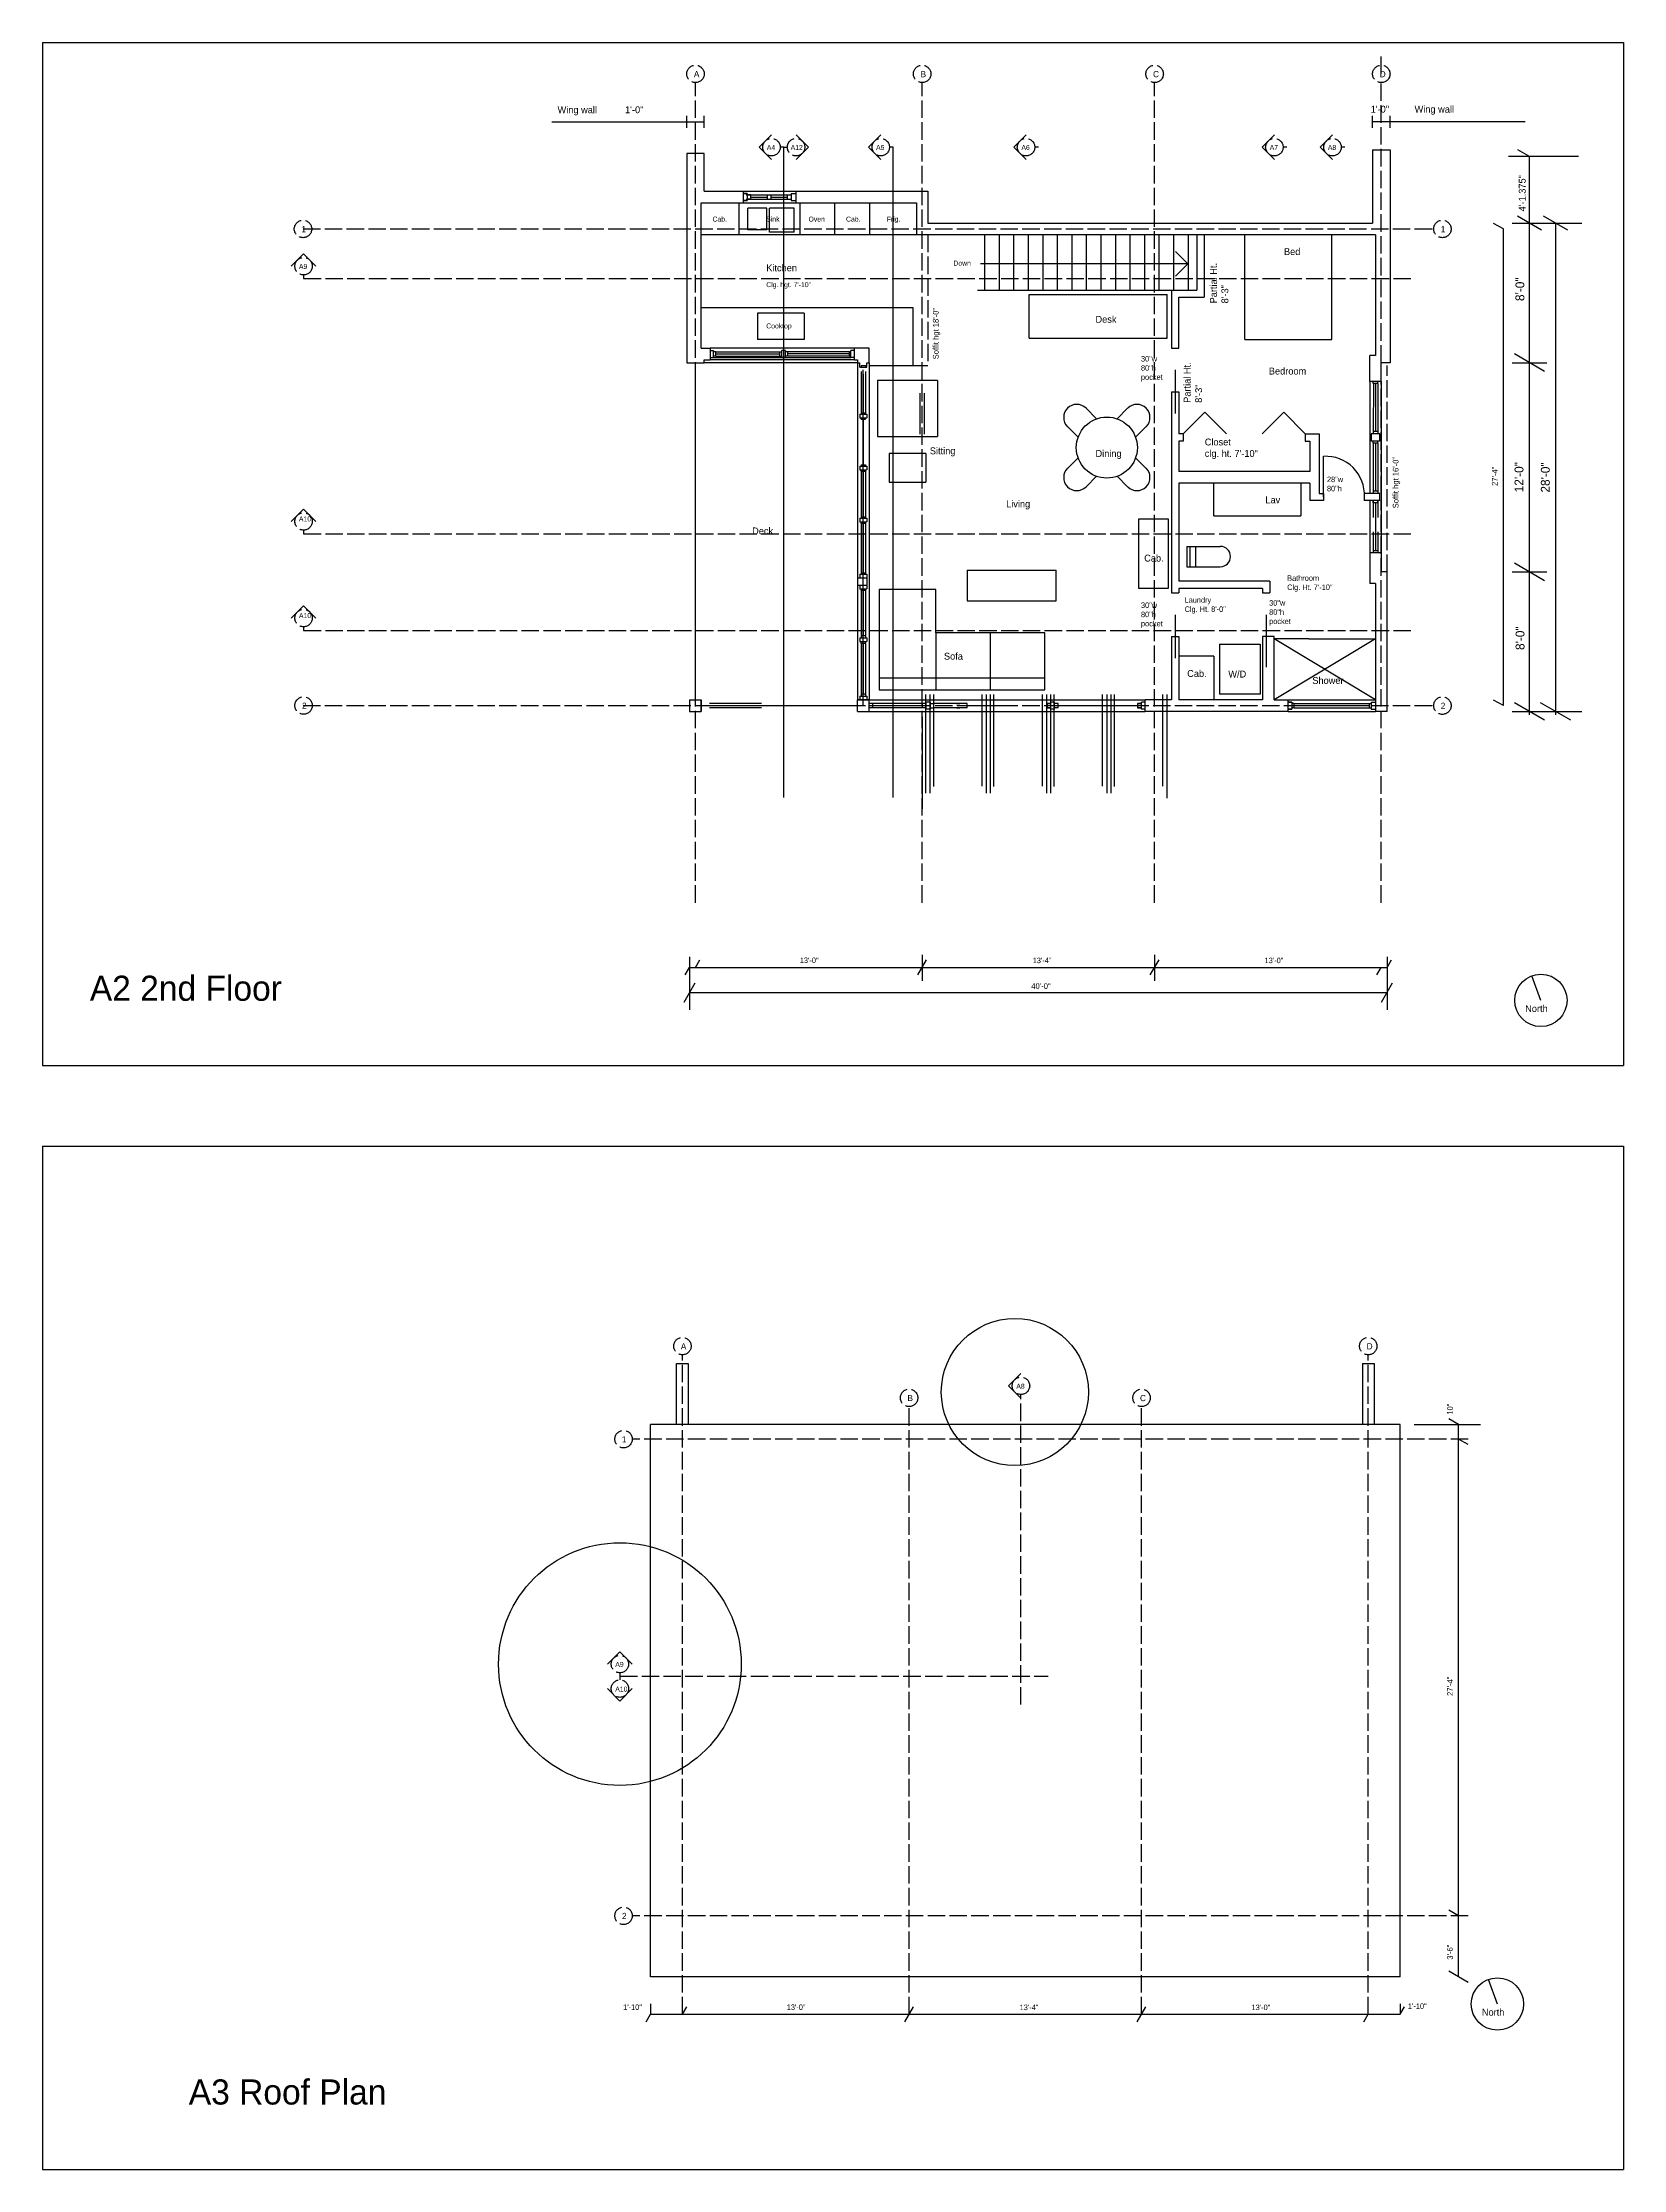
# Model space of a CAD drawing. Header units: inches. Extents: x -173 to 6949, y -1195 to 3486.
# Drawn here: x 967 to 2055, y 1211 to 2675 of the extents above; entities that cross this region are included whole.
import ezdxf

# ---------------------------------------------------------------- set-up
doc = ezdxf.new("R2010")
doc.units = ezdxf.units.IN
doc.header["$MEASUREMENT"] = 0
doc.linetypes.add('ACAD_ISO02W100', pattern=[15, 12, -3])
for name, color, linetype in [('const', 7, 'Continuous'), ('e1', 7, 'Continuous'), ('e2', 251, 'Continuous'), ('glass', 172, 'Continuous'), ('grid', 252, 'ACAD_ISO02W100'), ('millwork', 253, 'Continuous'), ('soffit', 253, 'ACAD_ISO02W100'), ('stairs', 140, 'Continuous'), ('walls', 7, 'Continuous')]:
    doc.layers.add(name, color=color, linetype=linetype)

msp = doc.modelspace()

# ---------------------------------------------------------------- linework, layer by layer
for p, q in [((966.9, 2674.8), (2054.9, 2674.8)), ((966.9, 2674.8), (966.9, 1970.8)), ((2054.9, 2674.8), (2054.9, 1970.8)), ((966.9, 1970.8), (2054.9, 1970.8)), ((966.9, 1915.3), (2054.9, 1915.3)), ((966.9, 1915.3), (966.9, 1211.3)), ((2054.9, 1915.3), (2054.9, 1211.3)), ((966.9, 1211.3), (2054.9, 1211.3))]:
    msp.add_line(p, q)
at = {"layer": 'const'}
for p, q in [((2023.9, 2596.3), (1975.9, 2596.3)), ((1990.3, 2596.3), (1982.3, 2600.9)), ((1990.3, 2212.3), (1990.3, 2596.3)), ((1972.3, 2546.5), (1965.6, 2550.3)), ((1978.3, 2550.5), (2026.3, 2550.5)), ((1998.6, 2545.7), (1982, 2555.3)), ((2016.6, 2545.7), (2000, 2555.3)), ((2008.3, 2212.3), (2008.3, 2550.5)), ((1972.3, 2218.5), (1972.3, 2546.5)), ((2000.7, 2448.5), (1979.9, 2460.5)), ((1978.3, 2454.5), (2002.3, 2454.5)), ((2000.7, 2304.5), (1979.9, 2316.5)), ((1978.3, 2310.5), (2002.3, 2310.5)), ((1972.3, 2218.5), (1965.6, 2222.3)), ((1978.3, 2214.5), (2026.3, 2214.5)), ((2000.7, 2208.5), (1979.9, 2220.5)), ((2018.7, 2208.5), (1997.9, 2220.5)), ((1409.3, 2033.2), (1412.3, 2038.4)), ((1412.3, 2045.7), (1412.3, 2009.1)), ((1412.3, 2038.4), (1892.3, 2038.4)), ((1416.3, 2038.4), (1419.3, 2043.6)), ((1569.3, 2033.2), (1575.3, 2043.6)), ((1729.3, 2033.2), (1735.3, 2043.6)), ((1885.3, 2033.2), (1888.3, 2038.4)), ((1892.3, 2045.7), (1892.3, 2009.1)), ((1892.3, 2038.4), (1895.3, 2043.6)), ((1408.5, 2014.5), (1416.1, 2027.8)), ((1412.3, 2021.1), (1892.3, 2021.1)), ((1888.5, 2014.5), (1896.1, 2027.8)), ((1941.5, 1723.8), (1934.8, 1727.7)), ((1941.5, 1343.8), (1941.5, 1723.8)), ((1948.1, 1710), (1941.5, 1713.8)), ((1941.5, 1385.8), (1934.8, 1389.7)), ((1948.1, 1340), (1934.8, 1347.7)), ((1382.3, 1312.8), (1385.3, 1318)), ((1385.3, 1325.3), (1385.3, 1318)), ((1385.3, 1318), (1901.3, 1318)), ((1407.3, 1318), (1410.3, 1323.2)), ((1560.3, 1312.8), (1566.3, 1323.2)), ((1720.3, 1312.8), (1726.3, 1323.2)), ((1876.3, 1312.8), (1879.3, 1318)), ((1901.3, 1325.3), (1901.3, 1318)), ((1901.3, 1318), (1904.3, 1323.2))]:
    msp.add_line(p, q, dxfattribs=at)
at = {"layer": 'e1'}
for p, q in [((1887.3, 2400.6), (1887.3, 2405.6)), ((1887.3, 2359.6), (1887.3, 2364.6)), ((1540.8, 2218.5), (1572.3, 2218.5)), ((1603.3, 2218.5), (1629.5, 2218.5)), ((1665.8, 2218.5), (1720.5, 2218.5)), ((1828.3, 2218.5), (1880.1, 2218.5)), ((1901.3, 1343.8), (1385.3, 1343.8))]:
    msp.add_line(p, q, dxfattribs=at)
for centre in [(1998.1, 2015.7), (1968.2, 1325.1)]:
    msp.add_circle(centre, 18, dxfattribs=at)
at = {"layer": 'e2'}
for p, q in [((1888.3, 2653.2), (1888.3, 2665.3)), ((1317.4, 2620.3), (1422.3, 2620.3)), ((1410.3, 2616.2), (1410.3, 2624.4)), ((1422.3, 2616.2), (1422.3, 2624.4)), ((1882.3, 2616.2), (1882.3, 2624.4)), ((1987.2, 2620.3), (1882.3, 2620.3)), ((1894.3, 2616.2), (1894.3, 2624.4)), ((1477.1, 2602.8), (1474.6, 2602.8)), ((1477.1, 2155.2), (1477.1, 2602.8)), ((1477.1, 2602.8), (1479.5, 2602.8)), ((1552.3, 2602.8), (1549.8, 2602.8)), ((1552.3, 2155.2), (1552.3, 2602.8)), ((1652.3, 2602.8), (1649.8, 2602.8)), ((1823.2, 2602.8), (1820.7, 2602.8)), ((1863.2, 2602.8), (1860.7, 2602.8)), ((1527.8, 2454.5), (1527.8, 2306.5)), ((1535.8, 2454.5), (1535.8, 2222.5)), ((1527.8, 2301.5), (1527.8, 2222.5)), ((1884.3, 2264.5), (1814.5, 2222.5)), ((1884.3, 2222.5), (1814.5, 2264.5)), ((1838.3, 2264.5), (1814.5, 2264.5)), ((1574.8, 2158.2), (1574.8, 2226.2)), ((1577.8, 2158.2), (1577.8, 2226.2)), ((1580, 2226.2), (1580, 2162.8)), ((1613.3, 2226.2), (1613.3, 2163.1)), ((1616.3, 2226.2), (1616.3, 2158.2)), ((1619.3, 2158.2), (1619.3, 2226.2)), ((1621.5, 2226.2), (1621.5, 2162.8)), ((1654.8, 2226.2), (1654.8, 2163.1)), ((1657.8, 2226.2), (1657.8, 2158.2)), ((1660.8, 2158.2), (1660.8, 2226.2)), ((1663, 2226.2), (1663, 2162.8)), ((1696.3, 2226.2), (1696.3, 2163.1)), ((1699.3, 2226.2), (1699.3, 2158.2)), ((1702.3, 2158.2), (1702.3, 2226.2)), ((1704.5, 2226.2), (1704.5, 2162.8)), ((1737.8, 2226.2), (1737.8, 2163.1)), ((1740.8, 2226.2), (1740.8, 2154.8)), ((1535.8, 2222.5), (1725.8, 2222.5)), ((1535.8, 2214.5), (1725.8, 2214.5)), ((1572.3, 2210.9), (1572.3, 2147.5)), ((1910.9, 1723.8), (1956.5, 1723.8))]:
    msp.add_line(p, q, dxfattribs=at)
for centre, radius in [((1636.1, 1746.2), 50.6), ((1364.3, 1559), 83.5)]:
    msp.add_circle(centre, radius, dxfattribs=at)
at = {"layer": 'glass'}
for p, q in [((1451.3, 2570), (1482.6, 2570)), ((1451.3, 2567), (1482.6, 2567)), ((1430.3, 2462), (1474.3, 2462)), ((1430.3, 2459), (1474.3, 2459)), ((1522.3, 2462), (1479.8, 2462)), ((1522.3, 2459), (1479.8, 2459)), ((1530.3, 2448.5), (1530.3, 2420.1)), ((1533.3, 2448.5), (1533.3, 2420.1)), ((1570.8, 2433.6), (1570.8, 2405.3)), ((1573.8, 2433.6), (1573.8, 2405.3)), ((1882.9, 2440.1), (1882.8, 2407.1)), ((1885.9, 2440.1), (1885.8, 2407.1)), ((1882.8, 2399.1), (1882.8, 2364.6)), ((1885.8, 2399.1), (1885.8, 2364.6)), ((1530.3, 2379.8), (1530.3, 2348.5)), ((1533.3, 2379.8), (1533.3, 2348.5)), ((1882.8, 2359.7), (1882.8, 2348)), ((1885.8, 2359.6), (1885.8, 2348)), ((1530.3, 2344), (1530.3, 2310)), ((1533.3, 2344), (1533.3, 2310)), ((1882.8, 2338), (1882.8, 2325.1)), ((1885.8, 2338), (1885.8, 2325.1)), ((1530.3, 2298), (1530.3, 2266.7)), ((1533.3, 2298), (1533.3, 2266.7)), ((1530.3, 2261.2), (1530.3, 2226.5)), ((1533.3, 2261.2), (1533.3, 2226.5)), ((1461.7, 2220), (1426, 2220)), ((1461.7, 2217), (1426, 2217)), ((1572.3, 2220), (1538.2, 2220)), ((1572.3, 2217), (1538.2, 2217)), ((1600.5, 2220), (1579.8, 2220)), ((1600.5, 2217), (1579.8, 2217)), ((1828.3, 2220), (1880.1, 2220)), ((1828.3, 2217), (1880.1, 2217))]:
    msp.add_line(p, q, dxfattribs=at)
at = {"layer": 'grid'}
for p, q in [((1416.3, 2082.9), (1416.3, 2647.2)), ((1572.3, 2082.9), (1572.3, 2647.2)), ((1732.3, 2082.9), (1732.3, 2647.2)), ((1888.3, 2364.6), (1888.3, 2647.2)), ((1146.2, 2546.5), (1924.3, 2546.5)), ((1146.6, 2514.9), (1146.6, 2512.5)), ((1146.6, 2512.5), (1911.5, 2512.5)), ((1888.3, 2082.9), (1888.3, 2359.6)), ((1146.6, 2339.3), (1146.6, 2336.8)), ((1146.6, 2336.8), (1911.5, 2336.8)), ((1146.6, 2272.8), (1146.6, 2270.3)), ((1146.6, 2270.3), (1911.5, 2270.3)), ((1146.2, 2218.5), (1924.3, 2218.5)), ((1407.3, 1318), (1407.3, 1771.8)), ((1879.3, 1318), (1879.3, 1771.8)), ((1640.3, 1531.2), (1640.3, 1744.5)), ((1563.3, 1318), (1563.3, 1736.2)), ((1723.3, 1318), (1723.3, 1736.2)), ((1948.1, 1713.8), (1372.8, 1713.8)), ((1364.3, 1553), (1364.3, 1548.1)), ((1364.3, 1550.6), (1659.1, 1550.6)), ((1948.1, 1385.8), (1372.8, 1385.8))]:
    msp.add_line(p, q, dxfattribs=at)
for centre in [(1416.3, 2653.2), (1572.3, 2653.2), (1732.3, 2653.2), (1888.3, 2653.2), (1468.6, 2602.8), (1485.5, 2602.8), (1543.8, 2602.8), (1643.8, 2602.8), (1814.7, 2602.8), (1854.7, 2602.8), (1146.2, 2546.5), (1930.3, 2546.5), (1146.6, 2520.9), (1146.6, 2345.3), (1146.6, 2278.8), (1146.6, 2218.6), (1930.3, 2218.5), (1407.3, 1777.8), (1879.3, 1777.8), (1640.3, 1750.5), (1563.3, 1742.2), (1723.3, 1742.2), (1366.8, 1713.8), (1364.3, 1559), (1364.3, 1542.1), (1366.8, 1385.8)]:
    msp.add_circle(centre, 6, dxfattribs=at)
at = {"layer": 'millwork'}
for p, q in [((1446.3, 2542.5), (1446.3, 2564.5)), ((1449.3, 2572.5), (1485.3, 2572.5)), ((1449.3, 2564.5), (1485.3, 2564.5)), ((1454.3, 2568.5), (1465.9, 2568.5)), ((1468.4, 2568.5), (1479.6, 2568.5)), ((1488.3, 2542.5), (1488.3, 2564.5)), ((1512.3, 2542.5), (1512.3, 2564.5)), ((1536.3, 2542.5), (1536.3, 2564.5)), ((1452.3, 2545.9), (1452.3, 2560.9)), ((1465.3, 2560.9), (1452.3, 2560.9)), ((1465.3, 2545.9), (1465.3, 2560.9)), ((1467.3, 2544.4), (1467.3, 2560.9)), ((1484.3, 2560.9), (1467.3, 2560.9)), ((1484.3, 2544.4), (1484.3, 2560.9)), ((1568.3, 2542.5), (1420.3, 2542.5)), ((1465.3, 2545.9), (1452.3, 2545.9)), ((1484.3, 2544.4), (1467.3, 2544.4)), ((1745.5, 2504.5), (1745.5, 2542.5)), ((1755.5, 2504.5), (1755.5, 2542.5)), ((1794.3, 2470.5), (1794.3, 2542.5)), ((1854.3, 2470.5), (1854.3, 2542.5)), ((1420.3, 2492.5), (1565.8, 2492.5)), ((1459.1, 2488.5), (1459.1, 2470.5)), ((1491.1, 2488.5), (1459.1, 2488.5)), ((1491.1, 2488.5), (1491.1, 2470.5)), ((1565.8, 2492.5), (1565.8, 2452.5)), ((1646, 2471.4), (1646, 2501.5)), ((1646, 2501.5), (1741, 2501.5)), ((1741, 2471.4), (1741, 2501.5)), ((1748, 2502.5), (1748, 2502.5)), ((1525.8, 2464.5), (1426.3, 2464.5)), ((1430.3, 2460.5), (1474.3, 2460.5)), ((1491.1, 2470.5), (1459.1, 2470.5)), ((1522.3, 2460.5), (1479.8, 2460.5)), ((1646, 2471.4), (1741, 2471.4)), ((1794.3, 2470.5), (1854.3, 2470.5)), ((1416.3, 2222.5), (1416.3, 2452.5)), ((1527.8, 2454.5), (1422.3, 2454.5)), ((1426.3, 2458), (1523.3, 2458)), ((1525.8, 2456.5), (1426.3, 2456.5)), ((1531.8, 2218.5), (1531.8, 2449.5)), ((1531.8, 2446.5), (1531.8, 2420.1)), ((1535.8, 2452.5), (1565.8, 2452.5)), ((1582.9, 2442.2), (1541.6, 2442.2)), ((1541.6, 2442.2), (1541.6, 2403.7)), ((1582.9, 2442.2), (1582.9, 2403.7)), ((1880.3, 2441.6), (1880.3, 2364.6)), ((1884.4, 2440.1), (1884.4, 2407.1)), ((1888.3, 2441.6), (1888.3, 2323.6)), ((1531.8, 2415.6), (1531.8, 2384.3)), ((1685.1, 2423.2), (1692.3, 2415.9)), ((1713.7, 2423.2), (1706.5, 2415.9)), ((1766.9, 2420.4), (1752, 2405.6)), ((1781.7, 2405.6), (1766.9, 2420.4)), ((1821.2, 2420.4), (1806.3, 2405.6)), ((1836, 2405.6), (1821.2, 2420.4)), ((1541.6, 2403.7), (1582.9, 2403.7)), ((1672.4, 2410.5), (1679.6, 2403.2)), ((1726.4, 2410.5), (1719.2, 2403.2)), ((1574.9, 2391.9), (1549.6, 2391.9)), ((1549.6, 2391.9), (1549.6, 2372.4)), ((1574.9, 2391.9), (1574.9, 2372.4)), ((1672.4, 2381.8), (1679.6, 2389.1)), ((1726.4, 2381.8), (1719.2, 2389.1)), ((1884.3, 2399.1), (1884.3, 2366.1)), ((1531.8, 2379.8), (1531.8, 2348.5)), ((1549.6, 2372.4), (1574.9, 2372.4)), ((1685.1, 2369.1), (1692.3, 2376.4)), ((1713.7, 2369.1), (1706.5, 2376.4)), ((1773, 2349.1), (1773, 2371.6)), ((1833, 2371.6), (1833, 2349.1)), ((1880.3, 2359.6), (1880.3, 2323.6)), ((1884.3, 2358.1), (1884.3, 2325.1)), ((1531.8, 2344), (1531.8, 2310)), ((1773, 2349.1), (1833, 2349.1)), ((1754.5, 2328.1), (1777.5, 2328.1)), ((1754.5, 2328.1), (1754.5, 2314.1)), ((1756.8, 2314.1), (1756.8, 2328.1)), ((1760.5, 2328.1), (1760.5, 2314.1)), ((1754.5, 2314.1), (1777.5, 2314.1)), ((1531.8, 2298), (1531.8, 2266.7)), ((1603.3, 2311.7), (1603.3, 2290.6)), ((1603.3, 2311.7), (1664.5, 2311.7)), ((1664.5, 2290.6), (1664.5, 2311.7)), ((1603.3, 2290.6), (1664.5, 2290.6)), ((1531.8, 2261.2), (1531.8, 2226.5)), ((1581.7, 2268.5), (1581.7, 2229.5)), ((1619.2, 2268.5), (1619.2, 2229.5)), ((1777, 2260.9), (1805, 2260.9)), ((1777, 2260.9), (1777, 2226.5)), ((1805, 2260.9), (1805, 2226.5)), ((1773, 2252.5), (1749, 2252.5)), ((1773, 2252.5), (1773, 2222.5)), ((1656.7, 2237.5), (1542.7, 2237.5)), ((1805, 2226.5), (1777, 2226.5)), ((1420.3, 2218.5), (1527.8, 2218.5)), ((1824.3, 2222.5), (1884.3, 2222.5)), ((1824.3, 2214.5), (1884.3, 2214.5))]:
    msp.add_line(p, q, dxfattribs=at)
msp.add_lwpolyline([(1741.5, 2299.1), (1721.5, 2299.1), (1721.5, 2347.1), (1741.5, 2347.1)], close=True, dxfattribs=at)
msp.add_lwpolyline([(1542.7, 2229.5), (1656.7, 2229.5), (1656.7, 2268.5), (1581.7, 2268.5), (1581.7, 2298.5), (1542.7, 2298.5), (1542.7, 2229.5)], dxfattribs=at)
for centre, radius, start, end in [((1678.7, 2416.8), 9, 45, 225), ((1720.1, 2416.8), 9, 315, 135), ((1850, 2363.4), 26.7, 357.1367, 92.8633), ((1678.7, 2375.5), 9, 135, 315), ((1720.1, 2375.5), 9, 225, 45), ((1777.5, 2321.1), 7, 270, 90)]:
    msp.add_arc(centre, radius, start, end, dxfattribs=at)
at = {"layer": 'soffit'}
for p, q in [((1576.3, 2542.5), (1576.3, 2452.5)), ((1535.8, 2452.5), (1576.3, 2452.5)), ((1892.3, 2310.5), (1892.3, 2452.5))]:
    msp.add_line(p, q, dxfattribs=at)
at = {"layer": 'stairs'}
for p, q in [((1615.5, 2504.5), (1615.5, 2542.5)), ((1625.5, 2504.5), (1625.5, 2542.5)), ((1635.5, 2504.5), (1635.5, 2542.5)), ((1645.5, 2504.5), (1645.5, 2542.5)), ((1655.5, 2504.5), (1655.5, 2542.5)), ((1665.5, 2504.5), (1665.5, 2542.5)), ((1675.5, 2504.5), (1675.5, 2542.5)), ((1685.5, 2504.5), (1685.5, 2542.5)), ((1695.5, 2504.5), (1695.5, 2542.5)), ((1705.5, 2504.5), (1705.5, 2542.5)), ((1715.5, 2504.5), (1715.5, 2542.5)), ((1725.5, 2504.5), (1725.5, 2542.5)), ((1735.5, 2504.5), (1735.5, 2542.5)), ((1610.5, 2504.5), (1761.3, 2504.5))]:
    msp.add_line(p, q, dxfattribs=at)
at = {"layer": 'walls'}
for p, q in [((1468.6, 2611.3), (1460.1, 2602.8)), ((1485.5, 2611.3), (1494, 2602.8)), ((1543.8, 2611.3), (1535.3, 2602.8)), ((1643.8, 2611.3), (1635.3, 2602.8)), ((1814.7, 2611.3), (1806.2, 2602.8)), ((1854.7, 2611.3), (1846.2, 2602.8)), ((1410.3, 2598.5), (1410.3, 2454.5)), ((1422.3, 2598.5), (1410.3, 2598.5)), ((1422.3, 2572.5), (1422.3, 2598.5)), ((1468.6, 2594.3), (1460.1, 2602.8)), ((1485.5, 2594.3), (1494, 2602.8)), ((1543.8, 2594.3), (1535.3, 2602.8)), ((1643.8, 2594.3), (1635.3, 2602.8)), ((1814.7, 2594.3), (1806.2, 2602.8)), ((1854.7, 2594.3), (1846.2, 2602.8)), ((1882.3, 2601), (1882.3, 2550.5)), ((1882.3, 2601), (1894.3, 2601)), ((1894.3, 2601), (1894.3, 2454.5)), ((1420.3, 2464.5), (1420.3, 2564.5)), ((1420.3, 2564.5), (1568.3, 2564.5)), ((1422.3, 2572.5), (1576.3, 2572.5)), ((1449.3, 2564.5), (1449.3, 2572.5)), ((1449.3, 2571), (1451.8, 2571)), ((1451.8, 2571), (1449.3, 2571)), ((1449.3, 2566), (1451.8, 2566)), ((1451.8, 2566), (1449.3, 2566)), ((1451.8, 2571), (1451.8, 2566)), ((1454.3, 2570), (1451.8, 2570)), ((1451.8, 2570), (1454.3, 2570)), ((1454.3, 2567), (1451.8, 2567)), ((1451.8, 2567), (1454.3, 2567)), ((1454.3, 2567), (1454.3, 2570)), ((1454.3, 2567), (1454.3, 2570)), ((1465.9, 2570), (1468.4, 2570)), ((1465.9, 2567), (1465.9, 2570)), ((1465.9, 2567), (1468.4, 2567)), ((1468.4, 2567), (1468.4, 2570)), ((1479.6, 2567), (1479.6, 2570)), ((1479.6, 2570), (1482.1, 2570)), ((1479.6, 2567), (1482.1, 2567)), ((1482.1, 2571), (1482.1, 2566)), ((1482.1, 2571), (1485.3, 2571)), ((1482.1, 2566), (1485.3, 2566)), ((1485.3, 2572.5), (1485.3, 2564.5)), ((1568.3, 2564.5), (1568.3, 2542.5)), ((1576.3, 2572.5), (1576.3, 2550.5)), ((1576.3, 2550.5), (1882.3, 2550.5)), ((1766.3, 2542.5), (1568.3, 2542.5)), ((1761.3, 2542.5), (1761.3, 2504.5)), ((1884.3, 2542.5), (1766.3, 2542.5)), ((1766.3, 2542.5), (1766.3, 2499.5)), ((1884.3, 2542.5), (1884.3, 2459.5)), ((1138.1, 2520.9), (1146.6, 2529.4)), ((1155, 2520.9), (1146.6, 2529.4)), ((1755.1, 2522.5), (1612.4, 2522.5)), ((1755.1, 2522.5), (1746.6, 2530.9)), ((1755.1, 2522.5), (1746.6, 2514)), ((1744, 2504.5), (1744, 2464.5)), ((1749, 2499.5), (1766.3, 2499.5)), ((1749, 2464.5), (1749, 2499.5)), ((1420.3, 2464.5), (1426.3, 2464.5)), ((1426.3, 2464.5), (1426.3, 2456.5)), ((1426.3, 2463), (1428.8, 2463)), ((1428.8, 2458), (1428.8, 2463)), ((1430.3, 2462), (1428.8, 2462)), ((1430.3, 2459), (1428.8, 2459)), ((1430.3, 2459), (1430.3, 2462)), ((1474.3, 2459), (1474.3, 2462)), ((1474.3, 2462), (1475.8, 2462)), ((1474.3, 2459), (1475.8, 2459)), ((1478.3, 2463), (1475.8, 2463)), ((1475.8, 2458), (1475.8, 2463)), ((1478.3, 2458), (1478.3, 2463)), ((1479.8, 2462), (1478.3, 2462)), ((1479.8, 2459), (1478.3, 2459)), ((1479.8, 2459), (1479.8, 2462)), ((1522.3, 2462), (1520.8, 2462)), ((1522.3, 2459), (1520.8, 2459)), ((1522.3, 2459), (1522.3, 2462)), ((1522.3, 2462), (1523.3, 2462)), ((1522.3, 2459), (1523.3, 2459)), ((1523.3, 2458), (1523.3, 2463)), ((1525.8, 2463), (1523.3, 2463)), ((1535.8, 2464.5), (1525.8, 2464.5)), ((1525.8, 2456.5), (1525.8, 2464.5)), ((1535.8, 2454.5), (1535.8, 2464.5)), ((1744, 2464.5), (1749, 2464.5)), ((1880.3, 2441.6), (1880.3, 2459.5)), ((1884.3, 2459.5), (1880.3, 2459.5)), ((1410.3, 2454.5), (1422.3, 2454.5)), ((1422.3, 2456.5), (1426.3, 2456.5)), ((1422.3, 2454.5), (1422.3, 2456.5)), ((1426.3, 2458), (1428.8, 2458)), ((1478.3, 2458), (1475.8, 2458)), ((1525.8, 2458), (1523.3, 2458)), ((1525.8, 2456.5), (1527.8, 2456.5)), ((1527.8, 2456.5), (1527.8, 2454.5)), ((1527.8, 2454.5), (1529.3, 2454.5)), ((1529.3, 2451.5), (1529.3, 2454.5)), ((1529.3, 2451.5), (1534.3, 2451.5)), ((1530.3, 2452.5), (1530.3, 2451.5)), ((1530.3, 2452.5), (1533.3, 2452.5)), ((1533.3, 2452.5), (1533.3, 2451.5)), ((1534.3, 2451.5), (1534.3, 2454.5)), ((1534.3, 2454.5), (1535.8, 2454.5)), ((1746.5, 2449.5), (1746.5, 2419.5)), ((1894.3, 2454.5), (1888.3, 2454.5)), ((1888.3, 2441.6), (1888.3, 2454.5)), ((1744, 2434.5), (1749, 2434.5)), ((1744, 2434.5), (1744, 2296.1)), ((1749, 2434.5), (1749, 2405.6)), ((1888.3, 2441.6), (1880.3, 2441.6)), ((1882.8, 2440.1), (1882.8, 2441.6)), ((1885.8, 2440.1), (1882.8, 2440.1)), ((1885.8, 2440.1), (1885.8, 2441.6)), ((1529.3, 2419.1), (1534.3, 2419.1)), ((1529.3, 2419.1), (1529.3, 2416.6)), ((1529.3, 2416.6), (1534.3, 2416.6)), ((1530.3, 2420.1), (1530.3, 2419.1)), ((1530.3, 2420.1), (1533.3, 2420.1)), ((1530.3, 2415.6), (1530.3, 2416.6)), ((1530.3, 2415.6), (1533.3, 2415.6)), ((1533.3, 2420.1), (1533.3, 2419.1)), ((1533.3, 2415.6), (1533.3, 2416.6)), ((1534.3, 2419.1), (1534.3, 2416.6)), ((1752, 2405.6), (1749, 2405.6)), ((1752, 2400.6), (1749, 2400.6)), ((1749, 2400.6), (1749, 2379.6)), ((1752, 2405.6), (1752, 2400.6)), ((1836, 2405.6), (1845.6, 2405.6)), ((1836, 2405.6), (1836, 2400.6)), ((1836, 2400.6), (1839, 2400.6)), ((1839, 2400.6), (1839, 2379.6)), ((1839, 2400.6), (1839, 2379.6)), ((1845.6, 2405.6), (1845.6, 2364.6)), ((1881.3, 2405.6), (1881.3, 2400.6)), ((1887.3, 2405.6), (1881.3, 2405.6)), ((1887.3, 2400.6), (1881.3, 2400.6)), ((1885.8, 2407.1), (1882.8, 2407.1)), ((1882.8, 2407.1), (1882.8, 2405.6)), ((1882.8, 2399.1), (1882.8, 2400.6)), ((1885.8, 2407.1), (1885.8, 2405.6)), ((1885.8, 2399.1), (1885.8, 2400.6)), ((1848.6, 2362.1), (1848.6, 2390.1)), ((1885.8, 2399.1), (1882.8, 2399.1)), ((1529.3, 2383.3), (1534.3, 2383.3)), ((1529.3, 2383.3), (1529.3, 2380.8)), ((1529.3, 2380.8), (1534.3, 2380.8)), ((1530.3, 2384.3), (1530.3, 2383.3)), ((1530.3, 2384.3), (1533.3, 2384.3)), ((1530.3, 2379.8), (1530.3, 2380.8)), ((1530.3, 2379.8), (1533.3, 2379.8)), ((1533.3, 2384.3), (1533.3, 2383.3)), ((1533.3, 2379.8), (1533.3, 2380.8)), ((1534.3, 2383.3), (1534.3, 2380.8)), ((1839, 2379.6), (1749, 2379.6)), ((1839, 2371.6), (1749, 2371.6)), ((1749, 2371.6), (1749, 2304.1)), ((1839, 2371.6), (1839, 2359.6)), ((1848.6, 2359.6), (1839, 2359.6)), ((1845.6, 2364.6), (1848.6, 2364.6)), ((1848.6, 2364.6), (1848.6, 2359.6)), ((1876.6, 2364.6), (1876.6, 2359.6)), ((1887.3, 2364.6), (1876.6, 2364.6)), ((1887.3, 2359.6), (1876.6, 2359.6)), ((1885.8, 2366.1), (1882.8, 2366.1)), ((1882.8, 2366.1), (1882.8, 2364.6)), ((1882.8, 2358.1), (1882.8, 2359.6)), ((1885.8, 2358.1), (1882.8, 2358.1)), ((1885.8, 2366.1), (1885.8, 2364.6)), ((1885.8, 2358.1), (1885.8, 2359.6)), ((1138.1, 2345.3), (1146.6, 2353.8)), ((1155, 2345.3), (1146.6, 2353.8)), ((1529.3, 2347.5), (1534.3, 2347.5)), ((1529.3, 2347.5), (1529.3, 2345)), ((1529.3, 2345), (1534.3, 2345)), ((1530.3, 2348.5), (1530.3, 2347.5)), ((1530.3, 2348.5), (1533.3, 2348.5)), ((1530.3, 2344), (1530.3, 2345)), ((1530.3, 2344), (1533.3, 2344)), ((1533.3, 2348.5), (1533.3, 2347.5)), ((1533.3, 2344), (1533.3, 2345)), ((1534.3, 2347.5), (1534.3, 2345)), ((1888.3, 2323.6), (1880.3, 2323.6)), ((1880.3, 2323.6), (1880.3, 2302.5)), ((1885.8, 2325.1), (1882.8, 2325.1)), ((1882.8, 2325.1), (1882.8, 2323.6)), ((1885.8, 2325.1), (1885.8, 2323.6)), ((1888.3, 2323.6), (1888.3, 2310.5)), ((1527.8, 2306.5), (1534.3, 2306.5)), ((1527.8, 2306.5), (1527.8, 2301.5)), ((1527.8, 2301.5), (1534.3, 2301.5)), ((1529.3, 2309), (1534.3, 2309)), ((1529.3, 2309), (1529.3, 2306.5)), ((1529.3, 2301.5), (1529.3, 2299)), ((1529.3, 2299), (1534.3, 2299)), ((1530.3, 2310), (1533.3, 2310)), ((1530.3, 2310), (1530.3, 2309)), ((1530.3, 2298), (1530.3, 2299)), ((1530.3, 2298), (1533.3, 2298)), ((1533.3, 2310), (1533.3, 2309)), ((1533.3, 2298), (1533.3, 2299)), ((1534.3, 2309), (1534.3, 2299)), ((1811.5, 2304.1), (1749, 2304.1)), ((1806.5, 2299.1), (1749, 2299.1)), ((1749, 2299.1), (1749, 2296.1)), ((1806.5, 2299.1), (1806.5, 2296.1)), ((1811.5, 2304.1), (1811.5, 2296.1)), ((1884.3, 2302.5), (1880.3, 2302.5)), ((1884.3, 2302.5), (1884.3, 2214.5)), ((1892.3, 2310.5), (1888.3, 2310.5)), ((1892.3, 2214.5), (1892.3, 2310.5)), ((1138.1, 2278.8), (1146.6, 2287.3)), ((1155, 2278.8), (1146.6, 2287.3)), ((1744, 2296.1), (1749, 2296.1)), ((1806.5, 2296.1), (1811.5, 2296.1)), ((1746.5, 2281.1), (1746.5, 2251.1)), ((1809, 2281.1), (1809, 2245.1)), ((1529.3, 2265.2), (1534.3, 2265.2)), ((1529.3, 2265.2), (1529.3, 2262.7)), ((1529.3, 2262.7), (1534.3, 2262.7)), ((1530.3, 2266.7), (1530.3, 2265.2)), ((1530.3, 2266.7), (1533.3, 2266.7)), ((1530.3, 2261.2), (1530.3, 2262.7)), ((1533.3, 2261.2), (1530.3, 2261.2)), ((1533.3, 2266.7), (1533.3, 2265.2)), ((1533.3, 2261.2), (1533.3, 2262.7)), ((1534.3, 2265.2), (1534.3, 2262.7)), ((1744, 2266.1), (1744, 2222.5)), ((1744, 2266.1), (1749, 2266.1)), ((1749, 2266.1), (1749, 2222.5)), ((1806.5, 2266.1), (1806.5, 2222.5)), ((1814.5, 2266.1), (1806.5, 2266.1)), ((1809, 2266.1), (1809, 2266.1)), ((1814.5, 2222.5), (1814.5, 2266.1)), ((1838.3, 2264.5), (1884.3, 2264.5)), ((1529.3, 2225), (1534.3, 2225)), ((1529.3, 2225), (1529.3, 2222.5)), ((1533.3, 2226.5), (1530.3, 2226.5)), ((1530.3, 2226.5), (1530.3, 2225)), ((1533.3, 2226.5), (1533.3, 2225)), ((1534.3, 2225), (1534.3, 2222.5)), ((1412.3, 2222.5), (1412.3, 2214.5)), ((1412.3, 2222.5), (1420.3, 2222.5)), ((1412.3, 2214.5), (1420.3, 2214.5)), ((1420.3, 2222.5), (1420.3, 2214.5)), ((1420.3, 2214.5), (1420.3, 2222.5)), ((1527.8, 2222.5), (1535.8, 2222.5)), ((1535.8, 2222.5), (1527.8, 2222.5)), ((1527.8, 2214.5), (1527.8, 2222.5)), ((1527.8, 2214.5), (1535.8, 2214.5)), ((1535.8, 2214.5), (1535.8, 2222.5)), ((1538.3, 2220), (1535.8, 2220)), ((1538.3, 2217), (1535.8, 2217)), ((1538.3, 2217), (1538.3, 2220)), ((1572.3, 2220), (1572.3, 2217)), ((1574.8, 2220), (1572.3, 2220)), ((1574.8, 2217), (1572.3, 2217)), ((1574.8, 2216), (1574.8, 2221)), ((1577.8, 2221), (1574.8, 2221)), ((1574.8, 2221), (1574.8, 2216)), ((1577.8, 2216), (1574.8, 2216)), ((1577.8, 2216), (1577.8, 2221)), ((1577.8, 2221), (1577.8, 2216)), ((1577.8, 2220), (1580, 2220)), ((1577.8, 2217), (1580, 2217)), ((1580, 2220), (1580, 2217)), ((1596, 2220), (1598.3, 2220)), ((1596, 2217), (1598.3, 2217)), ((1603.3, 2220), (1600.8, 2220)), ((1603.3, 2217), (1600.8, 2217)), ((1603.3, 2217), (1603.3, 2220)), ((1658.3, 2220), (1660.8, 2220)), ((1658.3, 2220), (1658.3, 2217)), ((1660.8, 2220), (1658.3, 2220)), ((1658.3, 2217), (1660.8, 2217)), ((1660.8, 2217), (1658.3, 2217)), ((1660.8, 2216), (1660.8, 2221)), ((1663.3, 2221), (1660.8, 2221)), ((1663.3, 2216), (1660.8, 2216)), ((1663.3, 2216), (1663.3, 2221)), ((1665.8, 2220), (1663.3, 2220)), ((1665.8, 2217), (1663.3, 2217)), ((1665.8, 2217), (1665.8, 2220)), ((1720.5, 2220), (1723.3, 2220)), ((1720.5, 2220), (1720.5, 2217)), ((1723.3, 2220), (1720.5, 2220)), ((1720.5, 2217), (1723.3, 2217)), ((1723.3, 2217), (1720.5, 2217)), ((1723.3, 2216), (1723.3, 2221)), ((1725.8, 2221), (1723.3, 2221)), ((1725.8, 2216), (1723.3, 2216)), ((1744, 2222.5), (1725.8, 2222.5)), ((1725.8, 2214.5), (1725.8, 2222.5)), ((1824.3, 2214.5), (1725.8, 2214.5)), ((1806.5, 2222.5), (1749, 2222.5)), ((1814.5, 2222.5), (1824.3, 2222.5)), ((1824.3, 2214.5), (1824.3, 2222.5)), ((1824.3, 2221), (1826.8, 2221)), ((1826.8, 2221), (1824.3, 2221)), ((1824.3, 2216), (1826.8, 2216)), ((1826.8, 2216), (1824.3, 2216)), ((1826.8, 2221), (1826.8, 2216)), ((1828.3, 2220), (1826.8, 2220)), ((1828.3, 2217), (1826.8, 2217)), ((1828.3, 2217), (1828.3, 2220)), ((1828.3, 2217), (1828.3, 2220)), ((1880.1, 2217), (1880.1, 2220)), ((1880.1, 2220), (1881.3, 2220)), ((1880.1, 2217), (1881.3, 2217)), ((1881.3, 2221), (1881.3, 2216)), ((1881.3, 2221), (1884.3, 2221)), ((1881.3, 2216), (1884.3, 2216)), ((1892.3, 2214.5), (1884.3, 2214.5)), ((1572.3, 2047), (1572.3, 2029.1)), ((1732.3, 2047), (1732.3, 2029.1)), ((1998.1, 2015.7), (1991.9, 2032.6)), ((1403.3, 1723.8), (1403.3, 1765.8)), ((1403.3, 1765.8), (1411.3, 1765.8)), ((1411.3, 1765.8), (1411.3, 1723.8)), ((1640.3, 1759), (1631.8, 1750.5)), ((1875.3, 1765.8), (1883.3, 1765.8)), ((1875.3, 1765.8), (1875.3, 1723.8)), ((1883.3, 1765.8), (1883.3, 1723.8)), ((1640.3, 1742), (1631.8, 1750.5)), ((1385.3, 1343.8), (1385.3, 1723.8)), ((1901.3, 1723.8), (1385.3, 1723.8)), ((1901.3, 1343.8), (1901.3, 1723.8)), ((1355.8, 1559), (1364.3, 1567.5)), ((1372.8, 1559), (1364.3, 1567.5)), ((1355.8, 1542.1), (1364.3, 1533.6)), ((1372.8, 1542.1), (1364.3, 1533.6)), ((1968.2, 1325.1), (1962.1, 1342))]:
    msp.add_line(p, q, dxfattribs=at)
msp.add_circle((1699.4, 2396.1), 21, dxfattribs=at)

# ---------------------------------------------------------------- texts
at = {"layer": 'const', "attachment_point": 1}
for s, insert, char_height, width in [('A', (1415.2, 2655.2), 4.26, 1625.197), ('B', (1571.2, 2655.2), 4.26, 1625.197), ('C', (1731.2, 2655.2), 4.26, 1625.197), ('D', (1887.2, 2655.2), 4.26, 1625.197), ('\\PWing wall           1\'-0"', (1321.4, 2638.8), 4.736, 1805.775), ('\\P1\'-0"          Wing wall           ', (1881, 2639.2), 4.736, 1805.775), ('A4', (1465.4, 2604.3), 3.41, 1300.158), ('A12', (1481.8, 2604.3), 3.41, 1300.158), ('A5', (1540.6, 2604.3), 3.41, 1300.158), ('A6', (1640.6, 2604.3), 3.41, 1300.158), ('A7', (1811.5, 2604.3), 3.41, 1300.158), ('A8', (1851.5, 2604.3), 3.41, 1300.158), ('1', (1145.1, 2548.5), 4.26, 1625.197), ('\\pt3.4098;Cab.', (1428, 2555), 3.41, 1300.158), ('\\pt3.4098;Sink', (1465, 2555), 3.41, 1300.158), ('\\pt3.4098;Oven', (1494.1, 2555), 3.41, 1300.158), ('\\pt3.4098;Cab.', (1519.9, 2555), 3.41, 1300.158), ('\\pt3.4098;Frig.', (1547.9, 2555), 3.41, 1300.158), ('1', (1929.2, 2548.5), 4.26, 1625.197), ('Bed', (1821.3, 2533.3), 4.74, 1805.775), ('A9', (1143.4, 2522.4), 3.41, 1300.158), ('\\PKitchen', (1465, 2530), 4.74, 1805.775), ('\\pt3.4098;Down', (1593.8, 2524.7), 3.41, 1300.158), ('\\pt3.4098;Clg. hgt. 7\'-10"', (1465, 2509.9), 3.41, 1300.158), ('\\pt3.4098;Cooktop', (1465, 2481.5), 3.41, 1300.158), ('\\PDesk', (1691.6, 2494.6), 4.74, 1805.775), ('30"w^J80"h^Jpocket', (1722.9, 2459.1), 3.789, 1444.62), ('\\PBedroom', (1810.9, 2459), 4.74, 1805.775), ('Closet^Jclg. ht. 7\'-10"', (1766.8, 2402.3), 4.736, 1805.775), ('Sitting', (1577.6, 2396.2), 4.74, 1805.775), ('\\PDining', (1691.6, 2402.3), 4.74, 1805.775), ('28"w^J80"h', (1850.9, 2376.1), 3.79, 1444.62), ('Living', (1630.1, 2359.7), 4.74, 1805.775), ('Lav', (1808.5, 2362.5), 4.74, 1805.775), ('A10', (1143.4, 2348.7), 3.41, 1300.158), ('Deck', (1455.3, 2341.1), 4.74, 1805.775), ('Cab.', (1725.1, 2322.4), 4.74, 1805.775), ('^JBathroom^JClg. Ht. 7\'-10"', (1823.5, 2314.5), 3.789, 1444.62), ('30"w^J80"h^Jpocket', (1722.9, 2289.5), 3.789, 1444.62), ('Laundry^JClg. Ht. 8\'-0"', (1752.9, 2293.1), 3.789, 1444.62), ('30"w^J80"h^Jpocket', (1811.1, 2291.1), 3.789, 1444.62), ('A10', (1143.4, 2282.2), 3.41, 1300.158), ('Sofa', (1587.3, 2254.9), 4.74, 1805.775), ('Cab.', (1754.7, 2243), 4.74, 1805.775), ('W/D', (1783, 2242.6), 4.74, 1805.775), ('Shower', (1840.8, 2238.2), 4.74, 1805.775), ('2', (1145.5, 2220.6), 4.26, 1625.197), ('2', (1929.2, 2220.5), 4.26, 1625.197), ('13\'-0"', (1488.1, 2045.2), 3.79, 1444.62), ('13\'-4"', (1648.4, 2045.1), 3.79, 1444.62), ('13\'-0"', (1808, 2045.1), 3.79, 1444.62), ('A2 2nd Floor', (999.5, 2032.7), 17.262, 6582.049), ('40\'-0"', (1647.4, 2027.5), 3.91, 1491.22), ('North', (1987.3, 2012.4), 4.74, 1805.775), ('A', (1406.2, 1779.8), 4.26, 1625.197), ('D', (1878.2, 1779.8), 4.26, 1625.197), ('B', (1562.2, 1744.2), 4.26, 1625.197), ('A8', (1637.1, 1751.9), 3.41, 1300.158), ('C', (1722.2, 1744.2), 4.26, 1625.197), ('1', (1365.7, 1715.8), 4.26, 1625.197), ('A9', (1361.1, 1560.5), 3.41, 1300.158), ('A10', (1361.1, 1543.5), 3.41, 1300.158), ('2', (1365.7, 1387.8), 4.26, 1625.197), ('1\'-10"', (1366.5, 1324.8), 3.79, 1444.62), ('13\'-0"', (1479.1, 1324.8), 3.79, 1444.62), ('13\'-4"', (1639.4, 1324.7), 3.79, 1444.62), ('13\'-0"', (1799, 1324.7), 3.79, 1444.62), ('1\'-10"', (1906.6, 1325.5), 3.79, 1444.62), ('North', (1957.5, 1321.8), 4.74, 1805.775), ('A3 Roof Plan', (1067.6, 1273.2), 17.262, 6582.049)]:
    msp.add_mtext(s, dxfattribs=dict(at, insert=insert, char_height=char_height, width=width))
at = {"layer": 'const', "attachment_point": 1, "rotation": 90}
for s, insert, char_height, width in [('4\'-1.375"', (1982.9, 2558.6), 4.74, 1805.775), ('Partial Ht.^J8\'-3"', (1770.4, 2495.3), 4.736, 1805.775), ('8\'-0"', (1980.6, 2496.9), 6.11, 2330.032), ('Soffit hgt 18\'-0"', (1579.7, 2456.8), 3.911, 1491.22), ('Partial Ht.^J8\'-3"', (1752.3, 2426.9), 4.736, 1805.775), ('Soffit hgt 16\'-0"', (1896.2, 2354.3), 3.911, 1491.22), ('12\'-0"', (1980, 2365.3), 6.11, 2330.032), ('28\'-0"', (1998.1, 2365.1), 6.11, 2330.032), ('27\'-4"', (1964.4, 2369.7), 3.91, 1491.22), ('8\'-0"', (1980.7, 2256.8), 6.11, 2330.032), ('10"', (1933.6, 1730.6), 3.91, 1491.22), ('27\'-4"', (1933.6, 1537.1), 3.91, 1491.22), ('3\'-6"', (1933.6, 1355.6), 3.91, 1491.22)]:
    msp.add_mtext(s, dxfattribs=dict(at, insert=insert, char_height=char_height, width=width))

doc.saveas('drawing.dxf')
